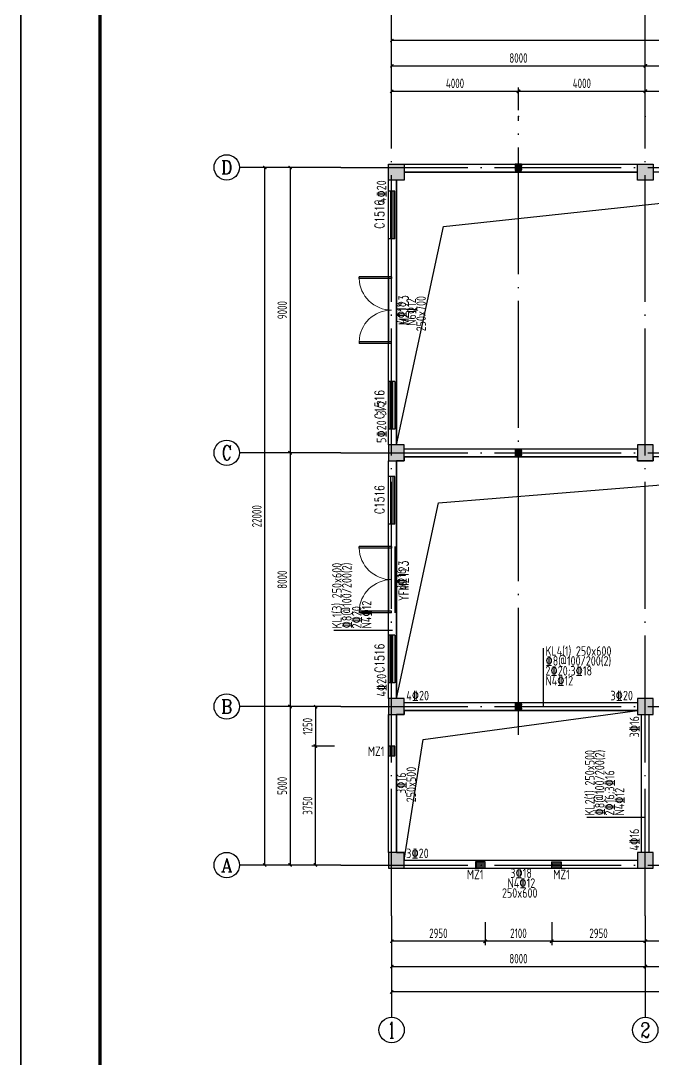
# Model space of a CAD drawing. Extents: x -14715 to 4269, y -24538 to -12228.
# Drawn here: x -12635.8 to -12436.3, y -24328.6 to -24001.2 of the extents above; entities that cross this region are included whole.
import ezdxf
from ezdxf.enums import TextEntityAlignment as Align

# ---------------------------------------------------------------- set-up
doc = ezdxf.new("R2010")
doc.units = 0
doc.header["$LTSCALE"] = 2000
doc.header["$MEASUREMENT"] = 0
doc.linetypes.add('DOTE', pattern=[2.42, 2, -0.2, 0.02, -0.2])
doc.layers.get('0').update_dxf_attribs({"linetype": 'CONTINUOUS'})
doc.layers.get('DEFPOINTS').update_dxf_attribs({"linetype": 'CONTINUOUS'})
for name, color, linetype in [('AXIS', 75, 'CONTINUOUS'), ('AXIS_TEXT', 7, 'CONTINUOUS'), ('dim', 7, 'CONTINUOUS'), ('DOTE', 1, 'DOTE'), ('WINDOW', 4, 'CONTINUOUS'), ('WINDOW_TEXT', 7, 'CONTINUOUS'), ('构造柱', 6, 'CONTINUOUS'), ('柱', 2, 'CONTINUOUS'), ('柱填充', 54, 'CONTINUOUS'), ('梁', 4, 'CONTINUOUS'), ('梁原位标注', 7, 'CONTINUOUS'), ('梁原位标注竖向', 7, 'CONTINUOUS'), ('梁集中标注', 2, 'CONTINUOUS'), ('梁集中标注竖向', 2, 'CONTINUOUS'), ('洞口边线', 253, 'CONTINUOUS')]:
    doc.layers.add(name, color=color, linetype=linetype)
doc.styles.add('_TCH_AXIS', font='COMPLEX', dxfattribs={"bigfont": 'GBCBIG'})
doc.styles.add('_TCH_WINDOW', font='SIMPLEX', dxfattribs={"height": 3.5, "bigfont": 'GBCBIG'})
doc.styles.add('COMPLEX', font='COMPLEX')
doc.styles.add('GBHZ', font='gbenor.shx', dxfattribs={"width": 0.8, "bigfont": 'gbcbig.shx'})
doc.dimstyles.new('Y100', dxfattribs={"dimscale": 0, "dimtxt": 3, "dimasz": 0.01, "dimexe": 1.2, "dimexo": 2, "dimgap": 1, "dimtad": 1, "dimdec": 0, "dimlfac": 100, "dimzin": 0, "dimdsep": 46, "dimtxsty": 'GBHZ', "dimblk": 'DX', "dimcen": 0.09, "dimdle": 1, "dimclrd": 7, "dimclre": 7, "dimclrt": 7, "dimadec": 0, "dimazin": 0, "dimtfac": 1, "dimtdec": 0, "dimtix": 1, "dimtmove": 2, "dimatfit": 3, "dimldrblk": 'DX', "dimfxl": 0, "dimtolj": 1, "dimtzin": 0, "dimarcsym": 0})

# ---------------------------------------------------------------- blocks, each defined once
blk = doc.blocks.new('_AXISO')
blk.add_circle((0, 0), 0.5)
at = {"layer": 'AXIS_TEXT', "style": 'COMPLEX', "width": 1.041667}
blk.add_attdef('A', text='', height=0.56, dxfattribs=at).set_placement((-0.25, -0.28), (0.25, -0.28), align=Align.FIT)
blk = doc.blocks.new('DX')
at = {"color": 0, "linetype": 'ByBlock', "const_width": 40}
blk.add_lwpolyline([(-54, -51), (46, 49)], dxfattribs=at)
blk = doc.blocks.new('*D183')
at = {"layer": 'DEFPOINTS', "color": 0}
for p in [(-12438.81, -24015.4), (-12518.81, -24031.4), (-12438.81, -24031.4)]:
    blk.add_point(p, dxfattribs=at)
at = {"layer": 'dim', "color": 7, "lineweight": -2}
for p, q in [((-12518.81, -24029.4), (-12518.81, -24014.2)), ((-12518.8, -24015.4), (-12438.82, -24015.4)), ((-12438.81, -24029.4), (-12438.81, -24014.2))]:
    blk.add_line(p, q, dxfattribs=at)
at = {"layer": 'dim', "color": 7, "lineweight": -2, "xscale": 0.01, "yscale": 0.01, "zscale": 0.01, "rotation": 180}
blk.add_blockref('DX', (-12518.81, -24015.4), dxfattribs=at)
at = {"layer": 'dim', "color": 7, "lineweight": -2, "xscale": 0.01, "yscale": 0.01, "zscale": 0.01}
blk.add_blockref('DX', (-12438.81, -24015.4), dxfattribs=at)
at = {"layer": 'dim', "color": 7, "insert": (-12478.81, -24012.9), "char_height": 3, "attachment_point": 5, "style": 'GBHZ'}
blk.add_mtext('\\A1;8000', dxfattribs=at)
blk = doc.blocks.new('*D184')
at = {"layer": 'DEFPOINTS', "color": 0}
for p in [(-12338.81, -24015.4), (-12438.81, -24031.4), (-12338.81, -24031.4)]:
    blk.add_point(p, dxfattribs=at)
at = {"layer": 'dim', "color": 7, "lineweight": -2}
for p, q in [((-12438.81, -24029.4), (-12438.81, -24014.2)), ((-12438.8, -24015.4), (-12338.82, -24015.4)), ((-12338.81, -24029.4), (-12338.81, -24014.2))]:
    blk.add_line(p, q, dxfattribs=at)
at = {"layer": 'dim', "color": 7, "lineweight": -2, "xscale": 0.01, "yscale": 0.01, "zscale": 0.01, "rotation": 180}
blk.add_blockref('DX', (-12438.81, -24015.4), dxfattribs=at)
at = {"layer": 'dim', "color": 7, "lineweight": -2, "xscale": 0.01, "yscale": 0.01, "zscale": 0.01}
blk.add_blockref('DX', (-12338.81, -24015.4), dxfattribs=at)
at = {"layer": 'dim', "color": 7, "insert": (-12388.81, -24012.9), "char_height": 3, "attachment_point": 5, "style": 'GBHZ'}
blk.add_mtext('\\A1;10000', dxfattribs=at)
blk = doc.blocks.new('*D185')
at = {"layer": 'DEFPOINTS', "color": 0}
for p in [(-12518.81, -24007.4), (-12518.81, -24031.4), (-12338.81, -24031.4)]:
    blk.add_point(p, dxfattribs=at)
at = {"layer": 'dim', "color": 7, "lineweight": -2}
for p, q in [((-12518.81, -24029.4), (-12518.81, -24006.2)), ((-12338.82, -24007.4), (-12518.8, -24007.4)), ((-12338.81, -24029.4), (-12338.81, -24006.2))]:
    blk.add_line(p, q, dxfattribs=at)
at = {"layer": 'dim', "color": 7, "lineweight": -2, "xscale": 0.01, "yscale": 0.01, "zscale": 0.01, "rotation": 180}
blk.add_blockref('DX', (-12518.81, -24007.4), dxfattribs=at)
at = {"layer": 'dim', "color": 7, "lineweight": -2, "xscale": 0.01, "yscale": 0.01, "zscale": 0.01}
blk.add_blockref('DX', (-12338.81, -24007.4), dxfattribs=at)
at = {"layer": 'dim', "color": 7, "insert": (-12428.81, -24004.9), "char_height": 3, "attachment_point": 5, "style": 'GBHZ'}
blk.add_mtext('\\A1;18000', dxfattribs=at)
blk = doc.blocks.new('*D186')
at = {"layer": 'DEFPOINTS', "color": 0}
for p in [(-12534.81, -24047.4), (-12550.81, -24137.4), (-12534.81, -24137.4)]:
    blk.add_point(p, dxfattribs=at)
at = {"layer": 'dim', "color": 7, "lineweight": -2}
for p, q in [((-12536.81, -24047.4), (-12552.01, -24047.4)), ((-12550.81, -24047.41), (-12550.81, -24137.39)), ((-12536.81, -24137.4), (-12552.01, -24137.4))]:
    blk.add_line(p, q, dxfattribs=at)
at = {"layer": 'dim', "color": 7, "lineweight": -2, "xscale": 0.01, "yscale": 0.01, "zscale": 0.01}
for p, rotation in [((-12550.81, -24047.4), 90), ((-12550.81, -24137.4), 270)]:
    blk.add_blockref('DX', p, dxfattribs=dict(at, rotation=rotation))
at = {"layer": 'dim', "color": 7, "insert": (-12553.31, -24092.4), "char_height": 3, "attachment_point": 5, "rotation": 90, "style": 'GBHZ'}
blk.add_mtext('\\A1;9000', dxfattribs=at)
blk = doc.blocks.new('*D187')
at = {"layer": 'DEFPOINTS', "color": 0}
for p in [(-12534.81, -24137.4), (-12550.81, -24217.4), (-12534.81, -24217.4)]:
    blk.add_point(p, dxfattribs=at)
at = {"layer": 'dim', "color": 7, "lineweight": -2}
for p, q in [((-12536.81, -24137.4), (-12552.01, -24137.4)), ((-12550.81, -24137.41), (-12550.81, -24217.39)), ((-12536.81, -24217.4), (-12552.01, -24217.4))]:
    blk.add_line(p, q, dxfattribs=at)
at = {"layer": 'dim', "color": 7, "lineweight": -2, "xscale": 0.01, "yscale": 0.01, "zscale": 0.01}
for p, rotation in [((-12550.81, -24137.4), 90), ((-12550.81, -24217.4), 270)]:
    blk.add_blockref('DX', p, dxfattribs=dict(at, rotation=rotation))
at = {"layer": 'dim', "color": 7, "insert": (-12553.31, -24177.4), "char_height": 3, "attachment_point": 5, "rotation": 90, "style": 'GBHZ'}
blk.add_mtext('\\A1;8000', dxfattribs=at)
blk = doc.blocks.new('*D188')
at = {"layer": 'DEFPOINTS', "color": 0}
for p in [(-12534.81, -24217.4), (-12550.81, -24267.4), (-12534.81, -24267.4)]:
    blk.add_point(p, dxfattribs=at)
at = {"layer": 'dim', "color": 7, "lineweight": -2}
for p, q in [((-12536.81, -24217.4), (-12552.01, -24217.4)), ((-12550.81, -24217.41), (-12550.81, -24267.39)), ((-12536.81, -24267.4), (-12552.01, -24267.4))]:
    blk.add_line(p, q, dxfattribs=at)
at = {"layer": 'dim', "color": 7, "lineweight": -2, "xscale": 0.01, "yscale": 0.01, "zscale": 0.01}
for p, rotation in [((-12550.81, -24217.4), 90), ((-12550.81, -24267.4), 270)]:
    blk.add_blockref('DX', p, dxfattribs=dict(at, rotation=rotation))
at = {"layer": 'dim', "color": 7, "insert": (-12553.31, -24242.4), "char_height": 3, "attachment_point": 5, "rotation": 90, "style": 'GBHZ'}
blk.add_mtext('\\A1;5000', dxfattribs=at)
blk = doc.blocks.new('*D189')
at = {"layer": 'DEFPOINTS', "color": 0}
for p in [(-12558.81, -24047.4), (-12534.81, -24047.4), (-12534.81, -24267.4)]:
    blk.add_point(p, dxfattribs=at)
at = {"layer": 'dim', "color": 7, "lineweight": -2}
for p, q in [((-12536.81, -24047.4), (-12560.01, -24047.4)), ((-12558.81, -24267.39), (-12558.81, -24047.41)), ((-12536.81, -24267.4), (-12560.01, -24267.4))]:
    blk.add_line(p, q, dxfattribs=at)
at = {"layer": 'dim', "color": 7, "lineweight": -2, "xscale": 0.01, "yscale": 0.01, "zscale": 0.01}
for p, rotation in [((-12558.81, -24047.4), 90), ((-12558.81, -24267.4), 270)]:
    blk.add_blockref('DX', p, dxfattribs=dict(at, rotation=rotation))
at = {"layer": 'dim', "color": 7, "insert": (-12561.31, -24157.4), "char_height": 3, "attachment_point": 5, "rotation": 90, "style": 'GBHZ'}
blk.add_mtext('\\A1;22000', dxfattribs=at)
blk = doc.blocks.new('*D190')
at = {"layer": 'DEFPOINTS', "color": 0}
for p in [(-12518.81, -24283.4), (-12438.81, -24283.4), (-12438.81, -24299.4)]:
    blk.add_point(p, dxfattribs=at)
at = {"layer": 'dim', "color": 7, "lineweight": -2}
for p, q in [((-12518.81, -24285.4), (-12518.81, -24300.6)), ((-12438.81, -24285.4), (-12438.81, -24300.6)), ((-12518.8, -24299.4), (-12438.82, -24299.4))]:
    blk.add_line(p, q, dxfattribs=at)
at = {"layer": 'dim', "color": 7, "lineweight": -2, "xscale": 0.01, "yscale": 0.01, "zscale": 0.01, "rotation": 180}
blk.add_blockref('DX', (-12518.81, -24299.4), dxfattribs=at)
at = {"layer": 'dim', "color": 7, "lineweight": -2, "xscale": 0.01, "yscale": 0.01, "zscale": 0.01}
blk.add_blockref('DX', (-12438.81, -24299.4), dxfattribs=at)
at = {"layer": 'dim', "color": 7, "insert": (-12478.81, -24296.9), "char_height": 3, "attachment_point": 5, "style": 'GBHZ'}
blk.add_mtext('\\A1;8000', dxfattribs=at)
blk = doc.blocks.new('*D191')
at = {"layer": 'DEFPOINTS', "color": 0}
for p in [(-12438.81, -24283.4), (-12338.81, -24283.4), (-12338.81, -24299.4)]:
    blk.add_point(p, dxfattribs=at)
at = {"layer": 'dim', "color": 7, "lineweight": -2}
for p, q in [((-12438.81, -24285.4), (-12438.81, -24300.6)), ((-12338.81, -24285.4), (-12338.81, -24300.6)), ((-12438.8, -24299.4), (-12338.82, -24299.4))]:
    blk.add_line(p, q, dxfattribs=at)
at = {"layer": 'dim', "color": 7, "lineweight": -2, "xscale": 0.01, "yscale": 0.01, "zscale": 0.01, "rotation": 180}
blk.add_blockref('DX', (-12438.81, -24299.4), dxfattribs=at)
at = {"layer": 'dim', "color": 7, "lineweight": -2, "xscale": 0.01, "yscale": 0.01, "zscale": 0.01}
blk.add_blockref('DX', (-12338.81, -24299.4), dxfattribs=at)
at = {"layer": 'dim', "color": 7, "insert": (-12388.81, -24296.9), "char_height": 3, "attachment_point": 5, "style": 'GBHZ'}
blk.add_mtext('\\A1;10000', dxfattribs=at)
blk = doc.blocks.new('*D192')
at = {"layer": 'DEFPOINTS', "color": 0}
for p in [(-12518.81, -24283.4), (-12338.81, -24283.4), (-12518.81, -24307.4)]:
    blk.add_point(p, dxfattribs=at)
at = {"layer": 'dim', "color": 7, "lineweight": -2}
for p, q in [((-12518.81, -24285.4), (-12518.81, -24308.6)), ((-12338.81, -24285.4), (-12338.81, -24308.6)), ((-12338.82, -24307.4), (-12518.8, -24307.4))]:
    blk.add_line(p, q, dxfattribs=at)
at = {"layer": 'dim', "color": 7, "lineweight": -2, "xscale": 0.01, "yscale": 0.01, "zscale": 0.01, "rotation": 180}
blk.add_blockref('DX', (-12518.81, -24307.4), dxfattribs=at)
at = {"layer": 'dim', "color": 7, "lineweight": -2, "xscale": 0.01, "yscale": 0.01, "zscale": 0.01}
blk.add_blockref('DX', (-12338.81, -24307.4), dxfattribs=at)
at = {"layer": 'dim', "color": 7, "insert": (-12428.81, -24304.9), "char_height": 3, "attachment_point": 5, "style": 'GBHZ'}
blk.add_mtext('\\A1;18000', dxfattribs=at)
blk = doc.blocks.new('$TCHSYS$WIN2D')
for p, q in [((-0.5, 0.5), (0.5, 0.5)), ((-0.5, 0.5), (-0.5, -0.5)), ((0.5, 0.5), (0.5, -0.5)), ((0.5, 0.167), (-0.5, 0.167)), ((0.5, -0.167), (-0.5, -0.167)), ((-0.5, -0.5), (0.5, -0.5))]:
    blk.add_line(p, q)
blk = doc.blocks.new('$DorLib2D$00000002')
for p, q in [((-0.5, 0), (-0.5, 0.4875)), ((-0.475, 0.4875), (-0.5, 0.4875)), ((-0.475, 0), (-0.475, 0.4875)), ((0.475, 0), (0.475, 0.4875)), ((0.475, 0.4875), (0.5, 0.4875)), ((0.5, 0), (0.5, 0.4875)), ((-0.5, 0), (-0.475, 0)), ((0.5, 0), (0.475, 0))]:
    blk.add_line(p, q)
at = {"lineweight": 13}
for centre, start, end in [((-0.4875, 0), 0, 88.53072), ((0.4875, 0), 91.46928, 180)]:
    blk.add_arc(centre, 0.4875, start, end, dxfattribs=at)
blk = doc.blocks.new('*D248')
at = {"layer": 'DEFPOINTS', "color": 0, "ltscale": 0.0005}
for p in [(-12478.81, -24023.4), (-12518.81, -24031.4), (-12478.81, -24031.4)]:
    blk.add_point(p, dxfattribs=at)
at = {"layer": 'dim', "color": 7, "lineweight": -2, "ltscale": 0.0005}
for p, q in [((-12518.81, -24029.4), (-12518.81, -24022.2)), ((-12518.8, -24023.4), (-12478.82, -24023.4)), ((-12478.81, -24029.4), (-12478.81, -24022.2))]:
    blk.add_line(p, q, dxfattribs=at)
at = {"layer": 'dim', "color": 7, "lineweight": -2, "ltscale": 0.0005, "xscale": 0.01, "yscale": 0.01, "zscale": 0.01, "rotation": 180}
blk.add_blockref('DX', (-12518.81, -24023.4), dxfattribs=at)
at = {"layer": 'dim', "color": 7, "lineweight": -2, "ltscale": 0.0005, "xscale": 0.01, "yscale": 0.01, "zscale": 0.01}
blk.add_blockref('DX', (-12478.81, -24023.4), dxfattribs=at)
at = {"layer": 'dim', "color": 7, "ltscale": 0.0005, "insert": (-12498.81, -24020.9), "char_height": 3, "attachment_point": 5, "style": 'GBHZ'}
blk.add_mtext('\\A1;4000', dxfattribs=at)
blk = doc.blocks.new('*D249')
at = {"layer": 'dim', "color": 7, "lineweight": -2, "ltscale": 0.0005}
for p, q in [((-12478.81, -24029.4), (-12478.81, -24022.2)), ((-12478.8, -24023.4), (-12438.82, -24023.4)), ((-12438.81, -24029.4), (-12438.81, -24022.2))]:
    blk.add_line(p, q, dxfattribs=at)
at = {"layer": 'dim', "color": 0, "ltscale": 0.0005}
for p in [(-12438.81, -24023.4), (-12478.81, -24031.4), (-12438.81, -24031.4)]:
    blk.add_point(p, dxfattribs=at)
at = {"layer": 'dim', "color": 7, "lineweight": -2, "ltscale": 0.0005, "xscale": 0.01, "yscale": 0.01, "zscale": 0.01, "rotation": 180}
blk.add_blockref('DX', (-12478.81, -24023.4), dxfattribs=at)
at = {"layer": 'dim', "color": 7, "lineweight": -2, "ltscale": 0.0005, "xscale": 0.01, "yscale": 0.01, "zscale": 0.01}
blk.add_blockref('DX', (-12438.81, -24023.4), dxfattribs=at)
at = {"layer": 'dim', "color": 7, "ltscale": 0.0005, "insert": (-12458.81, -24020.9), "char_height": 3, "attachment_point": 5, "style": 'GBHZ'}
blk.add_mtext('\\A1;4000', dxfattribs=at)
blk = doc.blocks.new('*D250')
at = {"layer": 'DEFPOINTS', "color": 0, "ltscale": 0.0005}
for p in [(-12438.81, -24283.4), (-12399.31, -24283.4), (-12438.81, -24291.4)]:
    blk.add_point(p, dxfattribs=at)
at = {"layer": 'dim', "color": 7, "lineweight": -2, "ltscale": 0.0005}
for p, q in [((-12438.81, -24285.4), (-12438.81, -24292.6)), ((-12399.31, -24285.4), (-12399.31, -24292.6)), ((-12399.32, -24291.4), (-12438.8, -24291.4))]:
    blk.add_line(p, q, dxfattribs=at)
at = {"layer": 'dim', "color": 7, "lineweight": -2, "ltscale": 0.0005, "xscale": 0.01, "yscale": 0.01, "zscale": 0.01, "rotation": 180}
blk.add_blockref('DX', (-12438.81, -24291.4), dxfattribs=at)
at = {"layer": 'dim', "color": 7, "lineweight": -2, "ltscale": 0.0005, "xscale": 0.01, "yscale": 0.01, "zscale": 0.01}
blk.add_blockref('DX', (-12399.31, -24291.4), dxfattribs=at)
at = {"layer": 'dim', "color": 7, "ltscale": 0.0005, "insert": (-12419.06, -24288.9), "char_height": 3, "attachment_point": 5, "style": 'GBHZ'}
blk.add_mtext('\\A1;3950', dxfattribs=at)
blk = doc.blocks.new('*D253')
at = {"layer": 'DEFPOINTS', "color": 0, "ltscale": 0.0005}
for p in [(-12518.81, -24283.4), (-12489.31, -24283.4), (-12518.81, -24291.4)]:
    blk.add_point(p, dxfattribs=at)
at = {"layer": 'dim', "color": 7, "lineweight": -2, "ltscale": 0.0005}
for p, q in [((-12518.81, -24285.4), (-12518.81, -24292.6)), ((-12489.31, -24285.4), (-12489.31, -24292.6)), ((-12489.32, -24291.4), (-12518.8, -24291.4))]:
    blk.add_line(p, q, dxfattribs=at)
at = {"layer": 'dim', "color": 7, "lineweight": -2, "ltscale": 0.0005, "xscale": 0.01, "yscale": 0.01, "zscale": 0.01, "rotation": 180}
blk.add_blockref('DX', (-12518.81, -24291.4), dxfattribs=at)
at = {"layer": 'dim', "color": 7, "lineweight": -2, "ltscale": 0.0005, "xscale": 0.01, "yscale": 0.01, "zscale": 0.01}
blk.add_blockref('DX', (-12489.31, -24291.4), dxfattribs=at)
at = {"layer": 'dim', "color": 7, "ltscale": 0.0005, "insert": (-12504.06, -24288.9), "char_height": 3, "attachment_point": 5, "style": 'GBHZ'}
blk.add_mtext('\\A1;2950', dxfattribs=at)
blk = doc.blocks.new('*D254')
at = {"layer": 'DEFPOINTS', "color": 0, "ltscale": 0.0005}
for p in [(-12468.31, -24283.4), (-12438.81, -24283.4), (-12438.81, -24291.4)]:
    blk.add_point(p, dxfattribs=at)
at = {"layer": 'dim', "color": 7, "lineweight": -2, "ltscale": 0.0005}
for p, q in [((-12468.31, -24285.4), (-12468.31, -24292.6)), ((-12438.81, -24285.4), (-12438.81, -24292.6)), ((-12468.3, -24291.4), (-12438.82, -24291.4))]:
    blk.add_line(p, q, dxfattribs=at)
at = {"layer": 'dim', "color": 7, "lineweight": -2, "ltscale": 0.0005, "xscale": 0.01, "yscale": 0.01, "zscale": 0.01, "rotation": 180}
blk.add_blockref('DX', (-12468.31, -24291.4), dxfattribs=at)
at = {"layer": 'dim', "color": 7, "lineweight": -2, "ltscale": 0.0005, "xscale": 0.01, "yscale": 0.01, "zscale": 0.01}
blk.add_blockref('DX', (-12438.81, -24291.4), dxfattribs=at)
at = {"layer": 'dim', "color": 7, "ltscale": 0.0005, "insert": (-12453.56, -24288.9), "char_height": 3, "attachment_point": 5, "style": 'GBHZ'}
blk.add_mtext('\\A1;2950', dxfattribs=at)
blk = doc.blocks.new('*D255')
at = {"layer": 'DEFPOINTS', "color": 0, "ltscale": 0.0005}
for p in [(-12489.31, -24283.4), (-12468.31, -24283.4), (-12489.31, -24291.4)]:
    blk.add_point(p, dxfattribs=at)
at = {"layer": 'dim', "color": 7, "lineweight": -2, "ltscale": 0.0005}
for p, q in [((-12489.31, -24285.4), (-12489.31, -24292.6)), ((-12468.31, -24285.4), (-12468.31, -24292.6)), ((-12468.32, -24291.4), (-12489.3, -24291.4))]:
    blk.add_line(p, q, dxfattribs=at)
at = {"layer": 'dim', "color": 7, "lineweight": -2, "ltscale": 0.0005, "xscale": 0.01, "yscale": 0.01, "zscale": 0.01, "rotation": 180}
blk.add_blockref('DX', (-12489.31, -24291.4), dxfattribs=at)
at = {"layer": 'dim', "color": 7, "lineweight": -2, "ltscale": 0.0005, "xscale": 0.01, "yscale": 0.01, "zscale": 0.01}
blk.add_blockref('DX', (-12468.31, -24291.4), dxfattribs=at)
at = {"layer": 'dim', "color": 7, "ltscale": 0.0005, "insert": (-12478.81, -24288.9), "char_height": 3, "attachment_point": 5, "style": 'GBHZ'}
blk.add_mtext('\\A1;2100', dxfattribs=at)
blk = doc.blocks.new('*D256')
at = {"layer": 'DEFPOINTS', "color": 0, "ltscale": 0.0005}
for p in [(-12534.81, -24217.4), (-12542.81, -24229.9), (-12534.81, -24229.9)]:
    blk.add_point(p, dxfattribs=at)
at = {"layer": 'dim', "color": 7, "lineweight": -2, "ltscale": 0.0005}
for p, q in [((-12536.81, -24217.4), (-12544.01, -24217.4)), ((-12542.81, -24217.41), (-12542.81, -24229.89)), ((-12536.81, -24229.9), (-12544.01, -24229.9))]:
    blk.add_line(p, q, dxfattribs=at)
at = {"layer": 'dim', "color": 7, "lineweight": -2, "ltscale": 0.0005, "xscale": 0.01, "yscale": 0.01, "zscale": 0.01}
for p, rotation in [((-12542.81, -24217.4), 90), ((-12542.81, -24229.9), 270)]:
    blk.add_blockref('DX', p, dxfattribs=dict(at, rotation=rotation))
at = {"layer": 'dim', "color": 7, "ltscale": 0.0005, "insert": (-12545.31, -24223.65), "char_height": 3, "attachment_point": 5, "rotation": 90, "style": 'GBHZ'}
blk.add_mtext('\\A1;1250', dxfattribs=at)
blk = doc.blocks.new('*D257')
at = {"layer": 'DEFPOINTS', "color": 0, "ltscale": 0.0005}
for p in [(-12542.81, -24229.9), (-12534.81, -24229.9), (-12534.81, -24267.4)]:
    blk.add_point(p, dxfattribs=at)
at = {"layer": 'dim', "color": 7, "lineweight": -2, "ltscale": 0.0005}
for p, q in [((-12536.81, -24229.9), (-12544.01, -24229.9)), ((-12542.81, -24267.39), (-12542.81, -24229.91)), ((-12536.81, -24267.4), (-12544.01, -24267.4))]:
    blk.add_line(p, q, dxfattribs=at)
at = {"layer": 'dim', "color": 7, "lineweight": -2, "ltscale": 0.0005, "xscale": 0.01, "yscale": 0.01, "zscale": 0.01}
for p, rotation in [((-12542.81, -24229.9), 90), ((-12542.81, -24267.4), 270)]:
    blk.add_blockref('DX', p, dxfattribs=dict(at, rotation=rotation))
at = {"layer": 'dim', "color": 7, "ltscale": 0.0005, "insert": (-12545.31, -24248.65), "char_height": 3, "attachment_point": 5, "rotation": 90, "style": 'GBHZ'}
blk.add_mtext('\\A1;3750', dxfattribs=at)
blk = doc.blocks.new('*D258')
at = {"layer": 'DEFPOINTS', "color": 0, "ltscale": 0.0005}
for p in [(-12388.81, -24023.4), (-12438.81, -24031.4), (-12388.81, -24031.4)]:
    blk.add_point(p, dxfattribs=at)
at = {"layer": 'dim', "color": 7, "lineweight": -2, "ltscale": 0.0005}
for p, q in [((-12438.81, -24029.4), (-12438.81, -24022.2)), ((-12438.8, -24023.4), (-12388.82, -24023.4)), ((-12388.81, -24029.4), (-12388.81, -24022.2))]:
    blk.add_line(p, q, dxfattribs=at)
at = {"layer": 'dim', "color": 7, "lineweight": -2, "ltscale": 0.0005, "xscale": 0.01, "yscale": 0.01, "zscale": 0.01, "rotation": 180}
blk.add_blockref('DX', (-12438.81, -24023.4), dxfattribs=at)
at = {"layer": 'dim', "color": 7, "lineweight": -2, "ltscale": 0.0005, "xscale": 0.01, "yscale": 0.01, "zscale": 0.01}
blk.add_blockref('DX', (-12388.81, -24023.4), dxfattribs=at)
at = {"layer": 'dim', "color": 7, "ltscale": 0.0005, "insert": (-12413.81, -24020.9), "char_height": 3, "attachment_point": 5, "style": 'GBHZ'}
blk.add_mtext('\\A1;5000', dxfattribs=at)

msp = doc.modelspace()

# ---------------------------------------------------------------- hatches: boundary and pattern name
at = {"layer": '构造柱', "linetype": 'ByBlock'}
h = msp.add_hatch(dxfattribs=at)
h.set_pattern_fill('DOTS', color=256, scale=5, style=0)
h.set_pattern_definition([(0, (-2018.77014, -8821.10753), (0.15625, 0.3125), [0, -0.3125])])
h.paths.add_polyline_path([(-12477.807, -24046.398), (-12479.807, -24046.398), (-12479.807, -24048.398), (-12477.807, -24048.398)])
h = msp.add_hatch(dxfattribs=at)
h.set_pattern_fill('DOTS', color=256, scale=5, style=0)
h.set_pattern_definition([(0, (-2018.77014, -8911.10753), (0.15625, 0.3125), [0, -0.3125])])
h.paths.add_polyline_path([(-12477.807, -24136.398), (-12479.807, -24136.398), (-12479.807, -24138.398), (-12477.807, -24138.398)])
h = msp.add_hatch(dxfattribs=at)
h.set_pattern_fill('DOTS', color=256, scale=5, style=0)
h.set_pattern_definition([(0, (-2018.77014, -8991.10753), (0.15625, 0.3125), [0, -0.3125])])
h.paths.add_polyline_path([(-12477.807, -24216.398), (-12479.807, -24216.398), (-12479.807, -24218.398), (-12477.807, -24218.398)])
h = msp.add_hatch(dxfattribs=at)
h.set_pattern_fill('DOTS', color=256, scale=5, angle=90, style=0)
h.set_pattern_definition([(270, (-36798.8561, -36603.827), (-0.3125, -0.15625), [0, -0.3125])])
h.paths.add_polyline_path([(-12519.807, -24232.898), (-12519.807, -24229.898), (-12517.807, -24229.898), (-12517.807, -24232.898)])
h = msp.add_hatch(dxfattribs=at)
h.set_pattern_fill('DOTS', color=256, scale=5, style=0)
h.set_pattern_definition([(180, (-24863.2366, 12.65135), (-0.15625, 0.3125), [0, -0.3125])])
h.paths.add_polyline_path([(-12492.307, -24266.398), (-12489.307, -24266.398), (-12489.307, -24268.398), (-12492.307, -24268.398)])
h = msp.add_hatch(dxfattribs=at)
h.set_pattern_fill('DOTS', color=256, scale=5, style=0)
h.set_pattern_definition([(0, (-94.37775, 12.65135), (0.15625, 0.3125), [0, -0.3125])])
h.paths.add_polyline_path([(-12465.307, -24266.398), (-12468.307, -24266.398), (-12468.307, -24268.398), (-12465.307, -24268.398)])
at = {"layer": '柱填充', "ltscale": 0.0005}
for points in [[(-12514.807, -24046.398), (-12514.807, -24051.398), (-12519.807, -24051.398), (-12519.807, -24046.398)], [(-12436.307, -24046.398), (-12436.307, -24051.398), (-12441.307, -24051.398), (-12441.307, -24046.398)], [(-12514.807, -24139.898), (-12514.807, -24134.898), (-12519.807, -24134.898), (-12519.807, -24139.898)], [(-12436.307, -24139.898), (-12436.307, -24134.898), (-12441.307, -24134.898), (-12441.307, -24139.898)], [(-12514.807, -24219.898), (-12514.807, -24214.898), (-12519.807, -24214.898), (-12519.807, -24219.898)], [(-12436.307, -24219.898), (-12436.307, -24214.898), (-12441.307, -24214.898), (-12441.307, -24219.898)], [(-12514.807, -24268.398), (-12514.807, -24263.398), (-12519.807, -24263.398), (-12519.807, -24268.398)], [(-12436.307, -24268.398), (-12436.307, -24263.398), (-12441.307, -24263.398), (-12441.307, -24268.398)]]:
    msp.add_hatch(color=256, dxfattribs=at).paths.add_polyline_path(points)

# ---------------------------------------------------------------- linework, layer by layer
for p, q in [((-12635.75, -24537.563), (-12635.75, -23943.563)), ((-12635.75, -23943.563), (-12635.75, -24537.563))]:
    msp.add_line(p, q)
at = {"color": 0, "const_width": 1}
msp.add_lwpolyline([(-11594.5, -24527.563), (-12610.75, -24527.563), (-12610.75, -23953.563), (-11594.5, -23953.563)], close=True, dxfattribs=at)
at = {"layer": 'AXIS', "color": 0}
for p, q in [((-12518.807, -24031.398), (-12518.807, -23999.398)), ((-12438.807, -24031.398), (-12438.807, -23999.398)), ((-12534.807, -24047.398), (-12566.807, -24047.398)), ((-12534.807, -24137.398), (-12566.807, -24137.398)), ((-12534.807, -24217.398), (-12566.807, -24217.398)), ((-12534.807, -24267.398), (-12566.807, -24267.398)), ((-12518.807, -24283.398), (-12518.807, -24315.398)), ((-12438.807, -24283.398), (-12438.807, -24315.398))]:
    msp.add_line(p, q, dxfattribs=at)
at = {"layer": 'DOTE', "linetype": 'DOTE', "ltscale": 0.01}
for p, q in [((-12518.807, -24283.398), (-12518.807, -24031.398)), ((-12478.807, -24226.318), (-12478.807, -24031.398)), ((-12438.807, -24283.398), (-12438.807, -24031.398)), ((-12534.807, -24047.398), (-12322.807, -24047.398)), ((-12534.807, -24137.398), (-12322.807, -24137.398)), ((-12534.807, -24217.398), (-12322.807, -24217.398)), ((-12534.807, -24267.398), (-12322.807, -24267.398))]:
    msp.add_line(p, q, dxfattribs=at)
at = {"layer": 'WINDOW', "color": 0}
for p, q in [((-12519.807, -24081.898), (-12519.807, -24102.898)), ((-12519.807, -24166.898), (-12519.807, -24187.898)), ((-12517.807, -24166.898), (-12517.807, -24187.898)), ((-12519.807, -24219.898), (-12519.807, -24229.898)), ((-12489.307, -24268.398), (-12468.307, -24268.398))]:
    msp.add_line(p, q, dxfattribs=at)
at = {"layer": '构造柱'}
for points in [[(-12479.807, -24048.398), (-12477.807, -24048.398), (-12477.807, -24046.398), (-12479.807, -24046.398)], [(-12479.807, -24138.398), (-12477.807, -24138.398), (-12477.807, -24136.398), (-12479.807, -24136.398)], [(-12479.807, -24218.398), (-12477.807, -24218.398), (-12477.807, -24216.398), (-12479.807, -24216.398)]]:
    msp.add_lwpolyline(points, close=True, dxfattribs=at)
at = {"layer": '构造柱', "linetype": 'ByBlock'}
for points in [[(-12519.807, -24229.898), (-12519.807, -24232.898), (-12517.807, -24232.898), (-12517.807, -24229.898)], [(-12489.307, -24266.398), (-12492.307, -24266.398), (-12492.307, -24268.398), (-12489.307, -24268.398)], [(-12468.307, -24266.398), (-12465.307, -24266.398), (-12465.307, -24268.398), (-12468.307, -24268.398)]]:
    msp.add_lwpolyline(points, close=True, dxfattribs=at)
at = {"layer": '柱'}
for points in [[(-12514.807, -24046.398), (-12514.807, -24051.398), (-12519.807, -24051.398), (-12519.807, -24046.398), (-12514.807, -24046.398)], [(-12436.307, -24046.398), (-12436.307, -24051.398), (-12441.307, -24051.398), (-12441.307, -24046.398), (-12436.307, -24046.398)], [(-12514.807, -24139.898), (-12514.807, -24134.898), (-12519.807, -24134.898), (-12519.807, -24139.898), (-12514.807, -24139.898)], [(-12436.307, -24139.898), (-12436.307, -24134.898), (-12441.307, -24134.898), (-12441.307, -24139.898), (-12436.307, -24139.898)], [(-12514.807, -24219.898), (-12514.807, -24214.898), (-12519.807, -24214.898), (-12519.807, -24219.898), (-12514.807, -24219.898)], [(-12436.307, -24219.898), (-12436.307, -24214.898), (-12441.307, -24214.898), (-12441.307, -24219.898), (-12436.307, -24219.898)], [(-12514.807, -24268.398), (-12514.807, -24263.398), (-12519.807, -24263.398), (-12519.807, -24268.398), (-12514.807, -24268.398)], [(-12436.307, -24268.398), (-12436.307, -24263.398), (-12441.307, -24263.398), (-12441.307, -24268.398), (-12436.307, -24268.398)]]:
    msp.add_lwpolyline(points, dxfattribs=at)
at = {"layer": '梁'}
for p, q in [((-12514.807, -24046.398), (-12441.307, -24046.398)), ((-12519.807, -24134.898), (-12519.807, -24051.398)), ((-12517.307, -24134.898), (-12517.307, -24051.398)), ((-12514.807, -24048.898), (-12441.307, -24048.898)), ((-12514.807, -24136.148), (-12441.307, -24136.148)), ((-12519.807, -24214.898), (-12519.807, -24139.898)), ((-12517.307, -24214.898), (-12517.307, -24139.898)), ((-12514.807, -24138.648), (-12441.307, -24138.648)), ((-12514.807, -24216.148), (-12441.307, -24216.148)), ((-12519.807, -24263.398), (-12519.807, -24219.898)), ((-12517.307, -24263.398), (-12517.307, -24219.898)), ((-12514.807, -24218.648), (-12441.307, -24218.648)), ((-12440.057, -24263.398), (-12440.057, -24219.898)), ((-12437.557, -24263.398), (-12437.557, -24219.898)), ((-12514.807, -24265.898), (-12441.307, -24265.898)), ((-12514.807, -24268.398), (-12441.307, -24268.398))]:
    msp.add_line(p, q, dxfattribs=at)
at = {"layer": '梁集中标注'}
msp.add_line((-12470.922, -24217.398), (-12470.922, -24198.96), dxfattribs=at)
at = {"layer": '梁集中标注竖向'}
for p, q in [((-12518.557, -24193.398), (-12536.995, -24193.398)), ((-12438.807, -24252.398), (-12457.245, -24252.398))]:
    msp.add_line(p, q, dxfattribs=at)
at = {"layer": '洞口边线'}
for points in [[(-12342.807, -24048.898), (-12436.307, -24048.898), (-12436.307, -24051.398), (-12441.307, -24051.398), (-12441.307, -24048.898), (-12514.807, -24048.898), (-12514.807, -24051.398), (-12517.307, -24051.398), (-12517.307, -24134.898), (-12502.441, -24066.052), (-12342.807, -24048.898)], [(-12340.307, -24139.898), (-12342.807, -24139.898), (-12342.807, -24138.648), (-12436.307, -24138.648), (-12436.307, -24139.898), (-12441.307, -24139.898), (-12441.307, -24138.648), (-12514.807, -24138.648), (-12514.807, -24139.898), (-12517.307, -24139.898), (-12517.307, -24214.898), (-12504.049, -24153.156), (-12340.307, -24139.898)], [(-12441.307, -24218.648), (-12514.807, -24218.648), (-12514.807, -24219.898), (-12517.307, -24219.898), (-12517.307, -24263.398), (-12514.807, -24263.398), (-12514.807, -24265.898), (-12508.881, -24227.748), (-12441.307, -24218.648)]]:
    msp.add_lwpolyline(points, close=True, dxfattribs=at)

# ---------------------------------------------------------------- block references
at = {"layer": 'AXIS', "color": 0}
ref = msp.add_blockref('_AXISO', (-12570.807, -24047.398), dxfattribs=dict(at, xscale=8, yscale=8, zscale=8))
ref.add_attrib('A', 'D', dxfattribs={"layer": 'AXIS_TEXT', "color": 0, "height": 4.353, "style": '_TCH_AXIS'}).set_placement((-12572.569, -24049.574), (-12569.045, -24049.574), align=Align.FIT)
ref = msp.add_blockref('_AXISO', (-12570.807, -24137.398), dxfattribs=dict(at, xscale=8, yscale=8, zscale=8))
ref.add_attrib('A', 'C', dxfattribs={"layer": 'AXIS_TEXT', "color": 0, "height": 4.557, "style": '_TCH_AXIS'}).set_placement((-12572.435, -24139.676), (-12569.18, -24139.676), align=Align.FIT)
ref = msp.add_blockref('_AXISO', (-12570.807, -24217.398), dxfattribs=dict(at, xscale=8, yscale=8, zscale=8))
ref.add_attrib('A', 'B', dxfattribs={"layer": 'AXIS_TEXT', "color": 0, "height": 4.353, "style": '_TCH_AXIS'}).set_placement((-12572.569, -24219.574), (-12569.045, -24219.574), align=Align.FIT)
ref = msp.add_blockref('_AXISO', (-12570.807, -24267.398), dxfattribs=dict(at, xscale=8, yscale=8, zscale=8))
ref.add_attrib('A', 'A', dxfattribs={"layer": 'AXIS_TEXT', "color": 0, "height": 4.252, "style": '_TCH_AXIS'}).set_placement((-12572.629, -24269.524), (-12568.985, -24269.524), align=Align.FIT)
ref = msp.add_blockref('_AXISO', (-12518.807, -24319.398), dxfattribs=dict(at, xscale=8, yscale=8, zscale=8))
ref.add_attrib('A', '1', dxfattribs={"layer": 'AXIS_TEXT', "color": 0, "height": 5.147, "style": '_TCH_AXIS'}).set_placement((-12519.91, -24321.971), (-12517.704, -24321.971), align=Align.FIT)
ref = msp.add_blockref('_AXISO', (-12438.807, -24319.398), dxfattribs=dict(at, xscale=8, yscale=8, zscale=8))
ref.add_attrib('A', '2', dxfattribs={"layer": 'AXIS_TEXT', "color": 0, "height": 4.659, "style": '_TCH_AXIS'}).set_placement((-12440.36, -24321.727), (-12437.254, -24321.727), align=Align.FIT)
at = {"layer": 'WINDOW', "color": 0}
ref = msp.add_blockref('$TCHSYS$WIN2D', (-12518.807, -24062.398), dxfattribs=dict(at, xscale=-15, yscale=2, zscale=-15, rotation=270.0000000000239))
ref.add_attrib('A', 'C1516', (-12521.119, -24066.698), dxfattribs={"layer": 'WINDOW_TEXT', "color": 0, "height": 2.975, "rotation": 90, "style": '_TCH_WINDOW', "width": 0.705882})
ref = msp.add_blockref('$DorLib2D$00000002', (-12518.807, -24092.398), dxfattribs=dict(at, xscale=-21, yscale=-21, zscale=-21, rotation=270.0000000000236))
ref.add_attrib('A', 'M2123', (-12513.521, -24097.098), dxfattribs={"layer": 'WINDOW_TEXT', "color": 0, "height": 2.975, "rotation": 90, "style": '_TCH_WINDOW', "width": 0.705882})
ref = msp.add_blockref('$TCHSYS$WIN2D', (-12518.807, -24122.398), dxfattribs=dict(at, xscale=15, yscale=2, zscale=15, rotation=270.0000000000239))
ref.add_attrib('A', 'C1516', (-12521.119, -24126.698), dxfattribs={"layer": 'WINDOW_TEXT', "color": 0, "height": 2.975, "rotation": 90, "style": '_TCH_WINDOW', "width": 0.705882})
ref = msp.add_blockref('$TCHSYS$WIN2D', (-12518.807, -24152.398), dxfattribs=dict(at, xscale=-15, yscale=2, zscale=-15, rotation=270.0000000000265))
ref.add_attrib('A', 'C1516', (-12521.119, -24156.698), dxfattribs={"layer": 'WINDOW_TEXT', "color": 0, "height": 2.975, "rotation": 90, "style": '_TCH_WINDOW', "width": 0.705882})
ref = msp.add_blockref('$DorLib2D$00000002', (-12518.807, -24177.398), dxfattribs=dict(at, xscale=-21, yscale=-21, zscale=-21, rotation=270.0000000000267))
ref.add_attrib('A', 'YFM2123', (-12513.521, -24183.998), dxfattribs={"layer": 'WINDOW_TEXT', "color": 0, "height": 2.975, "rotation": 90, "style": '_TCH_WINDOW', "width": 0.705882})
ref = msp.add_blockref('$TCHSYS$WIN2D', (-12518.807, -24202.398), dxfattribs=dict(at, xscale=15, yscale=2, zscale=15, rotation=270.0000000000265))
ref.add_attrib('A', 'C1516', (-12521.119, -24206.698), dxfattribs={"layer": 'WINDOW_TEXT', "color": 0, "height": 2.975, "rotation": 90, "style": '_TCH_WINDOW', "width": 0.705882})

# ---------------------------------------------------------------- texts
at = {"layer": '构造柱', "linetype": 'ByBlock', "style": 'GBHZ', "width": 0.9}
for rotation, p in [(359.99999, (-12526.303, -24233.01)), (359.99999, (-12495.061, -24271.869)), (0.00001, (-12467.833, -24271.869))]:
    msp.add_text('MZ1', height=3, rotation=rotation, dxfattribs=at).set_placement(p)
at = {"layer": '梁原位标注', "color": 1, "style": 'GBHZ', "width": 0.9}
for s, p in [('4%%13220', (-12514.195, -24215.448)), ('3%%13220', (-12449.79, -24215.448)), ('3%%13220', (-12514.195, -24265.198)), ('3%%13218', (-12481.382, -24271.448))]:
    msp.add_text(s, height=3, dxfattribs=at).set_placement(p)
at = {"layer": '梁原位标注', "style": 'GBHZ', "width": 0.9}
for s, p in [('N4%%13212', (-12482.257, -24274.573)), ('250x600', (-12484.007, -24277.698))]:
    msp.add_text(s, height=3, dxfattribs=at).set_placement(p)
at = {"layer": '梁原位标注竖向', "color": 1, "style": 'GBHZ', "width": 0.9}
for s, p in [('4%%13220', (-12520.507, -24058.66)), ('4%%13218', (-12514.257, -24096.721)), ('5%%13220 3/2', (-12520.507, -24134.285)), ('4%%13220', (-12520.507, -24214.285)), ('3%%13216', (-12514.257, -24244.973))]:
    msp.add_text(s, height=3, rotation=90, dxfattribs=at).set_placement(p)
at = {"layer": '梁原位标注竖向', "style": 'GBHZ', "width": 0.9}
for s, p in [('N6%%13212', (-12511.132, -24097.348)), ('250x700', (-12508.007, -24099.098)), ('3%%13216', (-12514.257, -24180.723)), ('3%%13216', (-12440.757, -24227.16)), ('250x500', (-12511.132, -24247.598)), ('4%%13216', (-12440.757, -24262.785))]:
    msp.add_text(s, height=3, rotation=90, dxfattribs=at).set_placement(p)
at = {"layer": '梁集中标注', "style": 'GBHZ', "width": 0.9}
for s, p in [('KL4(1) 250x600', (-12470.31, -24201.385)), ('%%1328@100/200(2)', (-12470.31, -24204.51)), ('N4%%13212', (-12470.31, -24210.76))]:
    msp.add_text(s, height=3, dxfattribs=at).set_placement(p)
at = {"layer": '梁集中标注', "color": 1, "style": 'GBHZ', "width": 0.9}
msp.add_text('2%%13220;3%%13218', height=3, dxfattribs=at).set_placement((-12470.31, -24207.635))
at = {"layer": '梁集中标注竖向', "style": 'GBHZ', "width": 0.9}
for s, p in [('KL1(3) 250x600', (-12534.57, -24192.785)), ('%%1328@100/200(2)', (-12531.445, -24192.785)), ('N4%%13212', (-12525.195, -24192.785)), ('2%%13220', (-12528.32, -24192.785)), ('KL2(1) 250x500', (-12454.82, -24251.785)), ('%%1328@100/200(2)', (-12451.695, -24251.785)), ('N4%%13212', (-12445.445, -24251.785))]:
    msp.add_text(s, height=3, rotation=90, dxfattribs=at).set_placement(p)
at = {"layer": '梁集中标注竖向', "color": 1, "style": 'GBHZ', "width": 0.9}
msp.add_text('2%%13216;3%%13216', height=3, rotation=90, dxfattribs=at).set_placement((-12448.57, -24251.785))

# ---------------------------------------------------------------- dimensions: what is measured, and where the dimension line sits
at = {"layer": 'dim'}
for base, p1, p2, picture, middle in [((-12518.807, -24007.398), (-12338.807, -24031.398), (-12518.807, -24031.398), '*D185', (-12428.807, -24004.898)), ((-12438.807, -24015.398), (-12518.807, -24031.398), (-12438.807, -24031.398), '*D183', (-12478.807, -24012.898)), ((-12338.807, -24015.398), (-12438.807, -24031.398), (-12338.807, -24031.398), '*D184', (-12388.807, -24012.898)), ((-12438.807, -24299.398), (-12518.807, -24283.398), (-12438.807, -24283.398), '*D190', (-12478.807, -24296.898)), ((-12518.807, -24307.398), (-12338.807, -24283.398), (-12518.807, -24283.398), '*D192', (-12428.807, -24304.898)), ((-12338.807, -24299.398), (-12438.807, -24283.398), (-12338.807, -24283.398), '*D191', (-12388.807, -24296.898))]:
    dim = msp.add_linear_dim(base=base, p1=p1, p2=p2, dimstyle='Y100', override={"dimscale": 1, "dimfxl": 150}, dxfattribs=at)
    dim.commit()
    dim.dimension.update_dxf_attribs({"geometry": picture, "text_midpoint": middle})
at = {"layer": 'dim', "ltscale": 0.0005}
for base, p1, p2, picture, middle in [((-12478.807, -24023.398), (-12518.807, -24031.398), (-12478.807, -24031.398), '*D248', (-12498.807, -24020.898)), ((-12438.807, -24023.398), (-12478.807, -24031.398), (-12438.807, -24031.398), '*D249', (-12458.807, -24020.898)), ((-12388.807, -24023.398), (-12438.807, -24031.398), (-12388.807, -24031.398), '*D258', (-12413.807, -24020.898)), ((-12438.807, -24291.398), (-12468.307, -24283.398), (-12438.807, -24283.398), '*D254', (-12453.557, -24288.898))]:
    dim = msp.add_linear_dim(base=base, p1=p1, p2=p2, dimstyle='Y100', override={"dimscale": 1}, dxfattribs=at)
    dim.commit()
    dim.dimension.update_dxf_attribs({"geometry": picture, "text_midpoint": middle})
at = {"layer": 'dim'}
for base, p1, p2, picture, middle in [((-12558.807, -24047.398), (-12534.807, -24267.398), (-12534.807, -24047.398), '*D189', (-12561.307, -24157.398)), ((-12550.807, -24137.398), (-12534.807, -24047.398), (-12534.807, -24137.398), '*D186', (-12553.307, -24092.398)), ((-12550.807, -24217.398), (-12534.807, -24137.398), (-12534.807, -24217.398), '*D187', (-12553.307, -24177.398)), ((-12550.807, -24267.398), (-12534.807, -24217.398), (-12534.807, -24267.398), '*D188', (-12553.307, -24242.398))]:
    dim = msp.add_linear_dim(base=base, p1=p1, p2=p2, angle=90, dimstyle='Y100', override={"dimscale": 1, "dimfxl": 150}, dxfattribs=at)
    dim.commit()
    dim.dimension.update_dxf_attribs({"geometry": picture, "text_midpoint": middle})
at = {"layer": 'dim', "ltscale": 0.0005}
for base, p1, p2, angle, picture, middle in [((-12542.807, -24229.898), (-12534.807, -24217.398), (-12534.807, -24229.898), 90, '*D256', (-12545.307, -24223.648)), ((-12542.807, -24229.898), (-12534.807, -24267.398), (-12534.807, -24229.898), 270, '*D257', (-12545.307, -24248.648)), ((-12518.807, -24291.398), (-12489.307, -24283.398), (-12518.807, -24283.398), 180, '*D253', (-12504.057, -24288.898)), ((-12489.307, -24291.398), (-12468.307, -24283.398), (-12489.307, -24283.398), 180, '*D255', (-12478.807, -24288.898)), ((-12438.807, -24291.398), (-12399.307, -24283.398), (-12438.807, -24283.398), 180, '*D250', (-12419.057, -24288.898))]:
    dim = msp.add_linear_dim(base=base, p1=p1, p2=p2, angle=angle, dimstyle='Y100', override={"dimscale": 1}, dxfattribs=at)
    dim.commit()
    dim.dimension.update_dxf_attribs({"geometry": picture, "text_midpoint": middle})

doc.saveas('drawing.dxf')
